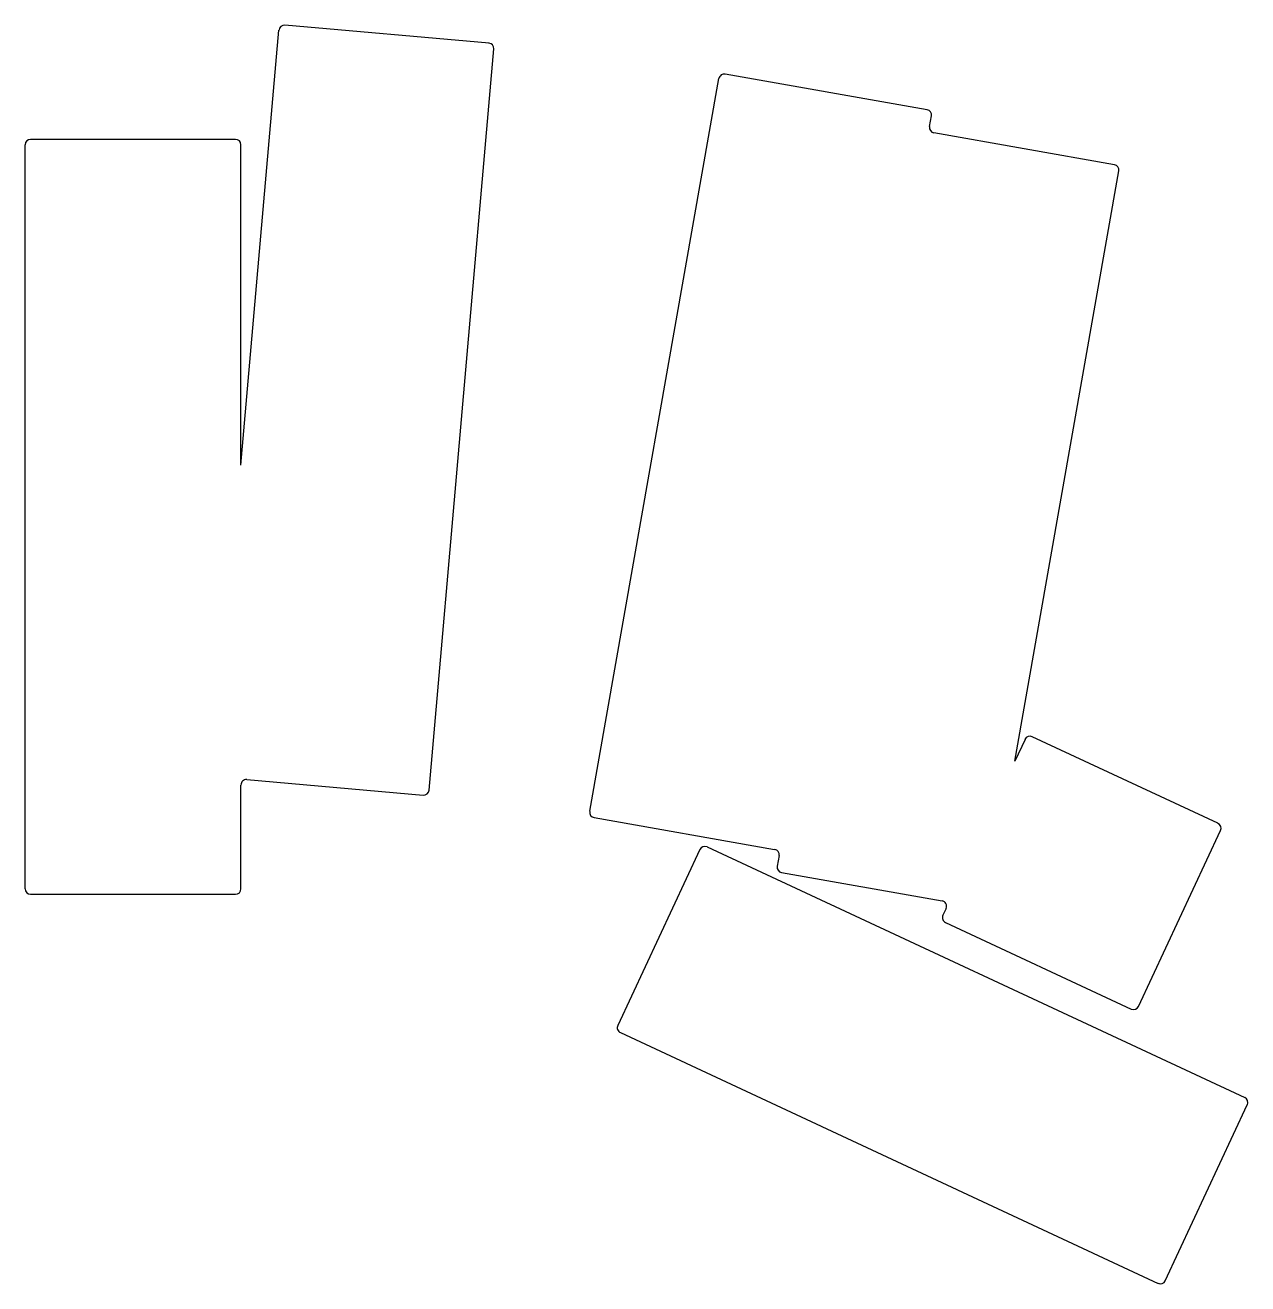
# Model space of a CAD drawing. Header units: millimetres. Extents: x 90 to 203, y -146 to -29.
import ezdxf

# ---------------------------------------------------------------- set-up
doc = ezdxf.new("R2010")
doc.units = ezdxf.units.MM

msp = doc.modelspace()

# ---------------------------------------------------------------- linework, layer by layer
for p, q in [((133, -30.57), (114.07, -28.91)), ((110, -69.7), (113.53, -29.37)), ((127.44, -99.85), (133.45, -31.11)), ((173.61, -36.75), (154.9, -33.45)), ((142.34, -101.81), (154.32, -33.86)), ((173.84, -38.32), (174.01, -37.33)), ((109.5, -39.5), (90.5, -39.5)), ((190.99, -41.85), (174.25, -38.9)), ((90, -109), (90, -40)), ((110, -69.7), (110, -40)), ((181.74, -97.17), (191.39, -42.43)), ((182.69, -95.14), (181.74, -97.17)), ((200.57, -102.92), (183.35, -94.89)), ((110.54, -98.87), (126.9, -100.3)), ((110, -109), (110, -99.37)), ((142.74, -102.39), (159.48, -105.34)), ((193.21, -119.9), (200.81, -103.59)), ((152.55, -105.36), (144.94, -121.67)), ((153.21, -105.11), (203.06, -128.36)), ((159.89, -105.92), (159.71, -106.91)), ((160.12, -107.48), (175.01, -110.11)), ((90.5, -109.5), (109.5, -109.5)), ((175.38, -110.81), (175.08, -111.45)), ((175.32, -112.11), (192.54, -120.14)), ((145.18, -122.33), (195.03, -145.58)), ((195.69, -145.34), (203.3, -129.02))]:
    msp.add_line(p, q)
for centre, start, end in [((114.03, -29.41), 85, 175), ((132.95, -31.07), 355, 85), ((154.81, -33.94), 80, 170), ((173.52, -37.24), 350, 80), ((174.33, -38.4), 170, 260), ((90.5, -40), 90, 180), ((109.5, -40), 0, 90), ((190.9, -42.34), 350, 80), ((183.14, -95.35), 65, 155), ((110.5, -99.37), 85, 180), ((126.94, -99.81), 265, 355), ((142.83, -101.9), 170, 260), ((200.36, -103.38), 335, 65), ((153, -105.57), 65, 155), ((159.4, -105.83), 350, 80), ((160.21, -106.99), 170, 260), ((90.5, -109), 180, 270), ((109.5, -109), 270, 0), ((174.92, -110.6), 335, 80), ((175.53, -111.66), 155, 245), ((192.75, -119.69), 245, 335), ((145.39, -121.88), 155, 245), ((202.85, -128.81), 335, 65), ((195.24, -145.12), 245, 335)]:
    msp.add_arc(centre, 0.5, start, end)

doc.saveas('drawing.dxf')
